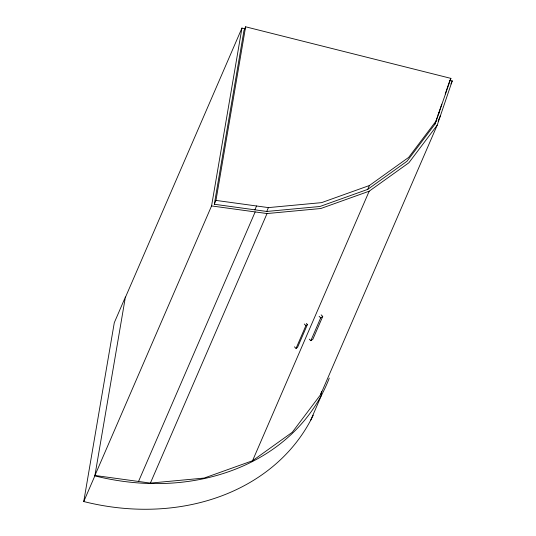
<?xml version="1.0" encoding="UTF-8"?>
<svg xmlns="http://www.w3.org/2000/svg" width="536" height="536" viewBox="0 0 536 536"><rect width="100%" height="100%" fill="white"/><g stroke="black" fill="none" stroke-linecap="round" stroke-linejoin="round"><path stroke-width="0.8" d="M83.75 501.542L114.295 322.685L125.404 297.018L94.859 475.874L83.75 501.542A219.445 179.761 23.4 0 0 313.252 415.179M449.811 80.299L452.25 80.916L437.222 125.149L320.582 394.69L292.247 432.304L252.536 460.746L204.149 478.065L150.395 483.09L94.926 475.472L211.566 205.931L241.944 28.073L245.186 28.89M214.306 204.256L243.954 30.653L245.615 26.8L450.897 78.377L435.024 124.051L407.005 161.249L367.743 189.369L319.905 206.494L266.754 211.459L214.306 204.256L215.968 200.41L245.615 26.8M320.582 394.69L321.654 391.535M435.024 124.051L437.812 115.836M441.791 104.131L438.066 115.086L439.734 111.233M445.242 93.961L449.228 82.229M125.303 297.614L241.944 28.073M254.881 209.831L256.55 205.978M138.523 481.462L255.163 211.921M266.754 211.459L268.415 207.606L321.567 202.642L369.405 185.516L408.673 157.396L436.686 120.205M150.395 483.09L267.035 213.549L320.789 208.524L369.177 191.205L408.888 162.763L437.222 125.149M294.432 346.826L296.026 348.433L305.895 325.627L307.423 324.528L306.364 323.456M307.423 324.528L297.554 347.341L296.026 348.433M367.743 189.369L369.405 185.516M252.536 460.746L369.177 191.205M309.252 339.114L310.82 340.702L320.689 317.895L322.732 316.434L321.158 314.846M322.732 316.434L312.863 339.241L310.82 340.702M449.51 81.586L450.897 78.377M450.923 83.984L452.25 80.916M438.113 121.056L440.438 115.682M310.666 420.304L321.774 394.637M215.968 200.41L268.415 207.606M211.566 205.931L267.035 213.549M319.121 316.307L320.689 317.895M304.301 324.012L305.895 325.627M329.258 378.121A219.445 179.761 23.4 0 1 94.859 475.874"/></g></svg>
